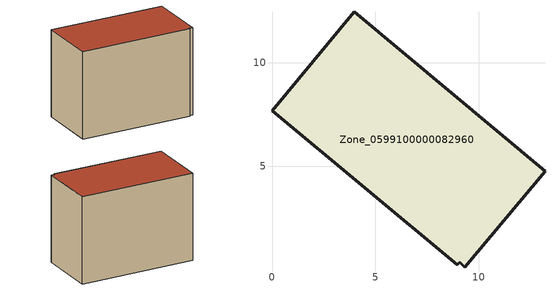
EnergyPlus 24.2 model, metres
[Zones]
Zone_0599100000082960
 floor ground (C_G): 9.07,0.34 8.97,0.23 0,7.68 3.98,12.46 13.21,4.76 9.33,0.11 z0
 wall outside (C_F): 13.21,4.76 3.98,12.46 0,7.68 8.97,0.23 9.07,0.34 9.33,0.11 13.21,4.76 z0:9.04
 roof outside (C_R): 9.33,0.11 13.21,4.76 3.98,12.46 0,7.68 8.97,0.23 9.07,0.34 z9.04
[BUILDING]
Pand.0599100000082960: North Axis=0; Terrain=City; Loads Convergence Tolerance Value=0.04; Temperature Convergence Tolerance Value=0.4; Solar Distribution=FullExterior; Maximum Number of Warmup Days=25; Minimum Number of Warmup Days=1
[Site:Location]
Rotterdam.The.Hague.AP_ZH_NLD Design_Conditions: Latitude=51.96; Longitude=4.45; Time Zone=1; Elevation=-4.5
[SITE:GROUNDTEMPERATURE:BUILDINGSURFACE]
18, 18, 18, 18, 18, 18, 18, 18, 18, 18, 18, 18
[MATERIAL] Thermal Absorptance=0.9; Solar Absorptance=0.7; Visible Absorptance=0.7
Name | Roughness | Thickness | Conductivity | Density | Specific Heat
G.TI.1946-1964 | MediumSmooth | 0.15 | 1 | 540 | 1210
F.TI.1946-1964 | Rough | 0.3 | 0.857143 | 1920 | 840
R.TI.1946-1964 | MediumRough | 0.2 | 0.277778 | 1500 | 1000
[CONSTRUCTION]
C_G: G.TI.1946-1964
C_F: F.TI.1946-1964
C_R: R.TI.1946-1964
[ZONE]
Zone_0599100000082960: Type=1; Multiplier=1; Ceiling Height=Autocalculate; Volume=Autocalculate; Floor Area=autocalculate; Part of Total Floor Area=Yes
[ZONEINFILTRATION:DESIGNFLOWRATE]
Infil_Zone_0599100000082960: Zone or ZoneList or Space or SpaceList=Zone_0599100000082960; Schedule=AlwaysOn; Design Flow Rate Calculation Method=Flow/Area; Flow Rate per Floor Area=0.003; Constant Term Coefficient=1; Temperature Term Coefficient=0; Velocity Term Coefficient=0; Velocity Squared Term Coefficient=0
[HVACTEMPLATE:ZONE:IDEALLOADSAIRSYSTEM]
Zone_0599100000082960: Maximum Heating Supply Air Temperature=50; Minimum Cooling Supply Air Temperature=13; Maximum Heating Supply Air Humidity Ratio=0.0156; Minimum Cooling Supply Air Humidity Ratio=0.0077; Heating Limit=NoLimit; Cooling Limit=NoLimit; Dehumidification Control Type=ConstantSensibleHeatRatio; Cooling Sensible Heat Ratio=0.7; Dehumidification Setpoint=60; Humidification Control Type=None; Humidification Setpoint=30; Outdoor Air Method=None; Outdoor Air Flow Rate per Person=0.00944; Outdoor Air Flow Rate per Zone Floor Area=0; Outdoor Air Flow Rate per Zone=0; Demand Controlled Ventilation Type=None; Outdoor Air Economizer Type=NoEconomizer; Heat Recovery Type=None; Sensible Heat Recovery Effectiveness=0.7; Latent Heat Recovery Effectiveness=0.65
[ZONECONTROL:THERMOSTAT]
ThermostatControl_Zone_0599100000082960: Zone or ZoneList=Zone_0599100000082960; Control Type Schedule=DualSetpointControlType; Control 1=Thermostat_Zone_0599100000082960; Temperature Difference Between Cutout And Setpoint=0
[THERMOSTATSETPOINT:DUALSETPOINT]
Thermostat_Zone_0599100000082960: Heating Setpoint Temperature Schedule=HeatingSetpoint_Zone_0599100000082960; Cooling Setpoint Temperature Schedule=CoolingSetpoint_Zone_0599100000082960
[SCHEDULE:COMPACT]
HeatingSetpoint_Zone_0599100000082960: Through: 12/31, For: AllDays, Until: 24:00, 21
CoolingSetpoint_Zone_0599100000082960: Through: 12/31, For: AllDays, Until: 24:00, 24
DualSetpointControlType: Through: 12/31, For: AllDays, Until: 24:00, 4
AlwaysOn: Through: 12/31, For: AllDays, Until: 24:00, 1
